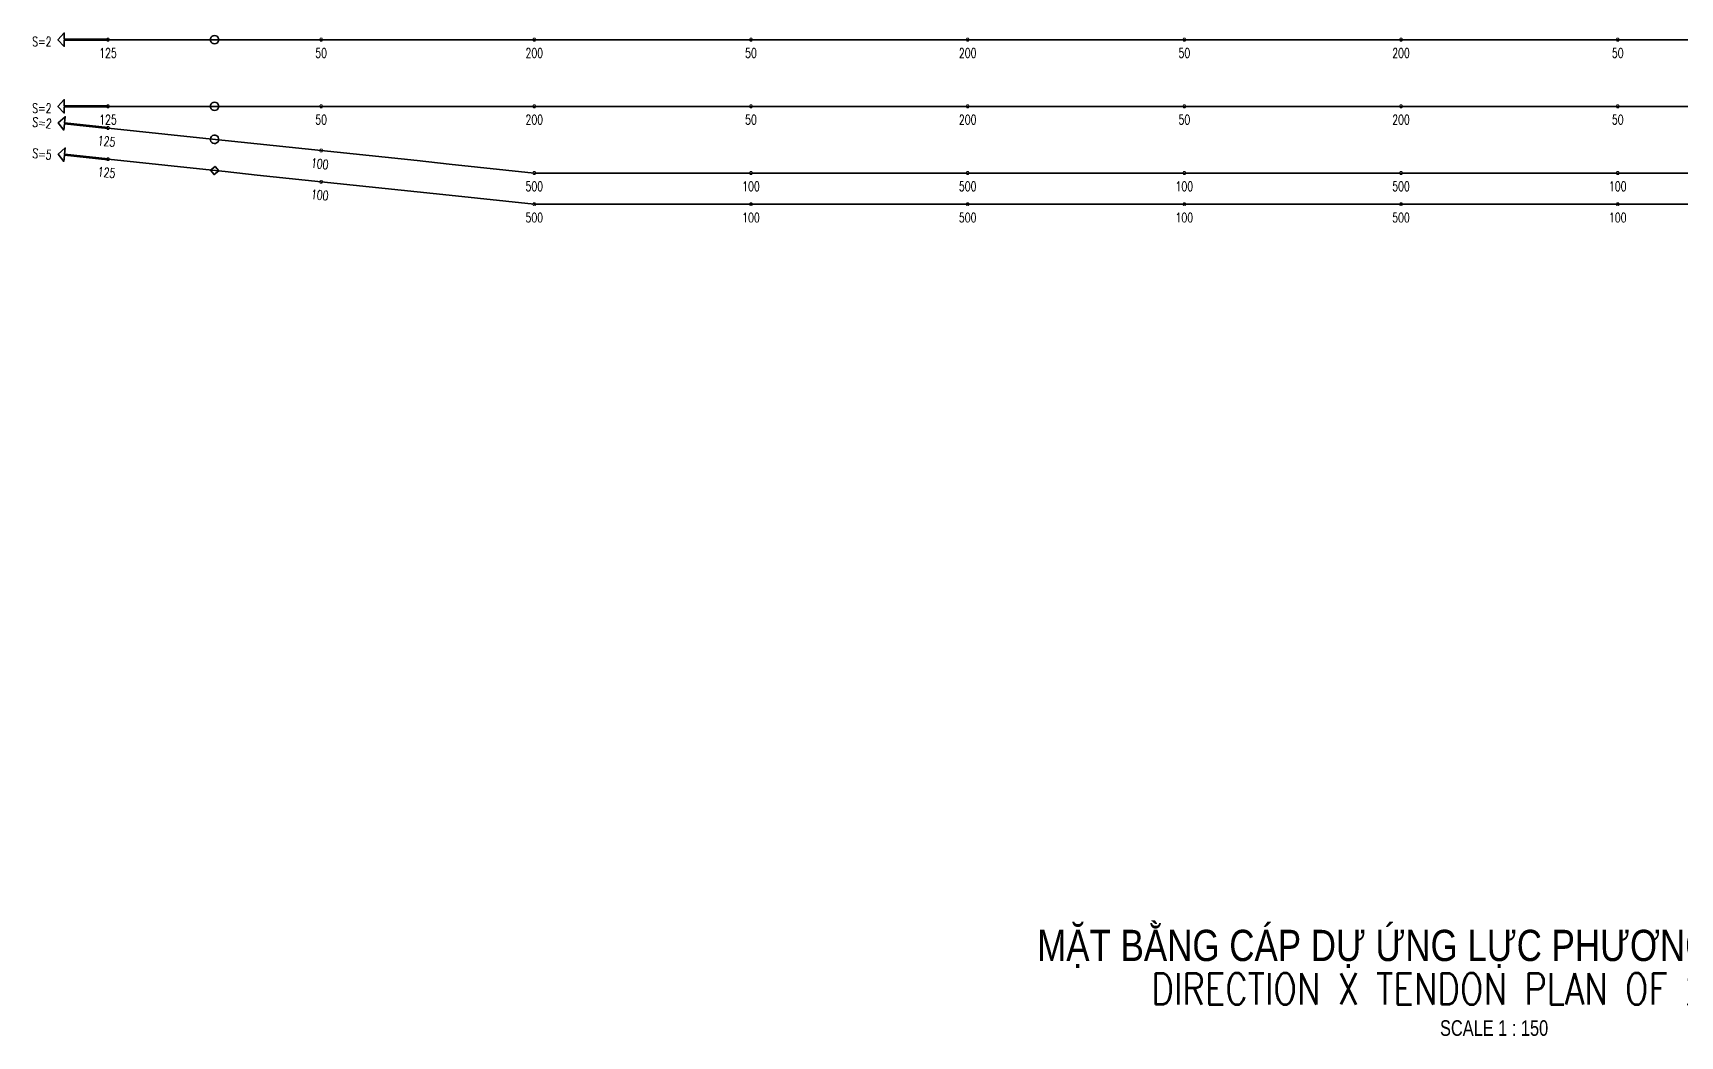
# Model space of a CAD drawing. Header units: millimetres. Extents: x 118516 to 588795, y -24154 to 50684.
# Drawn here: x 380619 to 420146, y -11064 to 13012 of the extents above; entities that cross this region are included whole.
import ezdxf
from ezdxf.enums import TextEntityAlignment as Align

# ---------------------------------------------------------------- set-up
doc = ezdxf.new("R2010")
doc.units = ezdxf.units.MM
doc.layers.add('Current plane_Column', color=7, linetype='Continuous', true_color=0x4b00ff)
for name, color, linetype, lineweight in [('NDC_S-TENDON', 6, 'Continuous', 35), ('NDC_S_ANNO', 7, 'Continuous', 20), ('NDC_S_ENG TITLE', 3, 'Continuous', 20), ('NDC_S_TEXT SYMBOL', 7, 'Continuous', 20), ('NDC_S_VN TITLE', 6, 'Continuous', 35)]:
    doc.layers.add(name, color=color, linetype=linetype, lineweight=lineweight)
doc.styles.add('NDC_ANNO', font='', dxfattribs={"width": 0.8})
doc.styles.add('NDC_EN TXT', font='romans.shx', dxfattribs={"width": 0.8})
doc.styles.add('NDC_VIE TXT', font='arial.ttf', dxfattribs={"width": 0.8})
doc.styles.get('NDC_ANNO').set_extended_font_data('Dotum')

# ---------------------------------------------------------------- blocks, each defined once
blk = doc.blocks.new('Drawing name_symbol')
at = {"layer": 'NDC_S_ENG TITLE', "style": 'NDC_EN TXT', "width": 0.8}
blk.add_attdef('SECTDET1', text='', height=5, dxfattribs=at).set_placement((0, 1.01), align=Align.CENTER)
at = {"layer": 'NDC_S_TEXT SYMBOL', "lineweight": 25, "style": 'NDC_ANNO', "width": 0.8}
blk.add_attdef('SSCALE', text='', height=2.5, dxfattribs=at).set_placement((0, -4), align=Align.CENTER)
at = {"layer": 'NDC_S_VN TITLE', "style": 'NDC_VIE TXT', "width": 0.8}
blk.add_attdef('SECTDET2', text='', height=5, dxfattribs=at).set_placement((0, 7.97), align=Align.CENTER)
blk = doc.blocks.new('HTB TDX')
at = {"layer": 'NDC_S-TENDON', "linetype": 'Continuous'}
for points, elevation in [([(-180, 3362), (-1230, 3362), (-1230, 3512), (-1380, 3350), (-1230, 3188), (-1230, 3338), (-180, 3338)], 3575), ([(2277, 3350), (2282, 3319), (2297, 3291), (2319, 3269), (2347, 3255), (2377, 3250), (2408, 3255), (2436, 3269), (2458, 3291), (2473, 3319), (2477, 3350), (2473, 3381), (2458, 3409), (2436, 3431), (2408, 3445), (2377, 3450), (2347, 3445), (2319, 3431), (2297, 3409), (2282, 3381), (2277, 3350)], 3532), ([(-180, 1762), (-1230, 1762), (-1230, 1912), (-1380, 1750), (-1230, 1588), (-1230, 1738), (-180, 1738)], 3575), ([(2277, 1750), (2282, 1719), (2297, 1691), (2319, 1669), (2347, 1655), (2377, 1650), (2408, 1655), (2436, 1669), (2458, 1691), (2473, 1719), (2477, 1750), (2473, 1781), (2458, 1809), (2436, 1831), (2408, 1845), (2377, 1850), (2347, 1845), (2319, 1831), (2297, 1809), (2282, 1781), (2277, 1750)], 3532), ([(-179, 1242), (-1223, 1353), (-1207, 1502), (-1373, 1356), (-1241, 1180), (-1225, 1329), (-181, 1218)], 3575), ([(2278, 971), (2280, 940), (2291, 910), (2311, 886), (2337, 869), (2367, 861), (2398, 862), (2427, 874), (2452, 893), (2469, 920), (2477, 950), (2475, 981), (2464, 1010), (2444, 1035), (2418, 1052), (2388, 1060), (2357, 1058), (2328, 1047), (2303, 1027), (2286, 1001), (2278, 971)], 3359), ([(-179, 492), (-1223, 603), (-1207, 752), (-1373, 606), (-1241, 430), (-1225, 579), (-181, 468)], 3575), ([(2278, 221), (2367, 111), (2477, 200), (2388, 310), (2278, 221)], 3359)]:
    blk.add_lwpolyline(points, close=True, dxfattribs=dict(at, elevation=elevation))
for points, elevation in [([(-140, 3350, 20, 20, 0), (-160, 3385, 20, 20, 0), (-200, 3385, 20, 20, 0), (-220, 3350, 20, 20, 0), (-200, 3315, 20, 20, 0), (-160, 3315, 20, 20, 0)], 3575), ([(-140, 3350, 20, 20, 0), (-160, 3385, 20, 20, 0), (-200, 3385, 20, 20, 0), (-220, 3350, 20, 20, 0), (-200, 3315, 20, 20, 0), (-160, 3315, 20, 20, 0)], 3575), ([(4975, 3350, 20, 20, 0), (4955, 3385, 20, 20, 0), (4915, 3385, 20, 20, 0), (4895, 3350, 20, 20, 0), (4915, 3315, 20, 20, 0), (4955, 3315, 20, 20, 0)], 3500), ([(4975, 3350, 20, 20, 0), (4955, 3385, 20, 20, 0), (4915, 3385, 20, 20, 0), (4895, 3350, 20, 20, 0), (4915, 3315, 20, 20, 0), (4955, 3315, 20, 20, 0)], 3500), ([(10090, 3350, 20, 20, 0), (10070, 3385, 20, 20, 0), (10030, 3385, 20, 20, 0), (10010, 3350, 20, 20, 0), (10030, 3315, 20, 20, 0), (10070, 3315, 20, 20, 0)], 3650), ([(10090, 3350, 20, 20, 0), (10070, 3385, 20, 20, 0), (10030, 3385, 20, 20, 0), (10010, 3350, 20, 20, 0), (10030, 3315, 20, 20, 0), (10070, 3315, 20, 20, 0)], 3650), ([(10090, 3350, 20, 20, 0), (10070, 3385, 20, 20, 0), (10030, 3385, 20, 20, 0), (10010, 3350, 20, 20, 0), (10030, 3315, 20, 20, 0), (10070, 3315, 20, 20, 0)], 3650), ([(10090, 3350, 20, 20, 0), (10070, 3385, 20, 20, 0), (10030, 3385, 20, 20, 0), (10010, 3350, 20, 20, 0), (10030, 3315, 20, 20, 0), (10070, 3315, 20, 20, 0)], 3650), ([(15290, 3350, 20, 20, 0), (15270, 3385, 20, 20, 0), (15230, 3385, 20, 20, 0), (15210, 3350, 20, 20, 0), (15230, 3315, 20, 20, 0), (15270, 3315, 20, 20, 0)], 3500), ([(15290, 3350, 20, 20, 0), (15270, 3385, 20, 20, 0), (15230, 3385, 20, 20, 0), (15210, 3350, 20, 20, 0), (15230, 3315, 20, 20, 0), (15270, 3315, 20, 20, 0)], 3500), ([(20490, 3350, 20, 20, 0), (20470, 3385, 20, 20, 0), (20430, 3385, 20, 20, 0), (20410, 3350, 20, 20, 0), (20430, 3315, 20, 20, 0), (20470, 3315, 20, 20, 0)], 3650), ([(20490, 3350, 20, 20, 0), (20470, 3385, 20, 20, 0), (20430, 3385, 20, 20, 0), (20410, 3350, 20, 20, 0), (20430, 3315, 20, 20, 0), (20470, 3315, 20, 20, 0)], 3650), ([(20490, 3350, 20, 20, 0), (20470, 3385, 20, 20, 0), (20430, 3385, 20, 20, 0), (20410, 3350, 20, 20, 0), (20430, 3315, 20, 20, 0), (20470, 3315, 20, 20, 0)], 3650), ([(20490, 3350, 20, 20, 0), (20470, 3385, 20, 20, 0), (20430, 3385, 20, 20, 0), (20410, 3350, 20, 20, 0), (20430, 3315, 20, 20, 0), (20470, 3315, 20, 20, 0)], 3650), ([(25690, 3350, 20, 20, 0), (25670, 3385, 20, 20, 0), (25630, 3385, 20, 20, 0), (25610, 3350, 20, 20, 0), (25630, 3315, 20, 20, 0), (25670, 3315, 20, 20, 0)], 3500), ([(25690, 3350, 20, 20, 0), (25670, 3385, 20, 20, 0), (25630, 3385, 20, 20, 0), (25610, 3350, 20, 20, 0), (25630, 3315, 20, 20, 0), (25670, 3315, 20, 20, 0)], 3500), ([(30890, 3350, 20, 20, 0), (30870, 3385, 20, 20, 0), (30830, 3385, 20, 20, 0), (30810, 3350, 20, 20, 0), (30830, 3315, 20, 20, 0), (30870, 3315, 20, 20, 0)], 3650), ([(30890, 3350, 20, 20, 0), (30870, 3385, 20, 20, 0), (30830, 3385, 20, 20, 0), (30810, 3350, 20, 20, 0), (30830, 3315, 20, 20, 0), (30870, 3315, 20, 20, 0)], 3650), ([(30890, 3350, 20, 20, 0), (30870, 3385, 20, 20, 0), (30830, 3385, 20, 20, 0), (30810, 3350, 20, 20, 0), (30830, 3315, 20, 20, 0), (30870, 3315, 20, 20, 0)], 3650), ([(30890, 3350, 20, 20, 0), (30870, 3385, 20, 20, 0), (30830, 3385, 20, 20, 0), (30810, 3350, 20, 20, 0), (30830, 3315, 20, 20, 0), (30870, 3315, 20, 20, 0)], 3650), ([(36090, 3350, 20, 20, 0), (36070, 3385, 20, 20, 0), (36030, 3385, 20, 20, 0), (36010, 3350, 20, 20, 0), (36030, 3315, 20, 20, 0), (36070, 3315, 20, 20, 0)], 3500), ([(36090, 3350, 20, 20, 0), (36070, 3385, 20, 20, 0), (36030, 3385, 20, 20, 0), (36010, 3350, 20, 20, 0), (36030, 3315, 20, 20, 0), (36070, 3315, 20, 20, 0)], 3500), ([(-140, 1750, 20, 20, 0), (-160, 1785, 20, 20, 0), (-200, 1785, 20, 20, 0), (-220, 1750, 20, 20, 0), (-200, 1715, 20, 20, 0), (-160, 1715, 20, 20, 0)], 3575), ([(-140, 1750, 20, 20, 0), (-160, 1785, 20, 20, 0), (-200, 1785, 20, 20, 0), (-220, 1750, 20, 20, 0), (-200, 1715, 20, 20, 0), (-160, 1715, 20, 20, 0)], 3575), ([(4975, 1750, 20, 20, 0), (4955, 1785, 20, 20, 0), (4915, 1785, 20, 20, 0), (4895, 1750, 20, 20, 0), (4915, 1715, 20, 20, 0), (4955, 1715, 20, 20, 0)], 3500), ([(4975, 1750, 20, 20, 0), (4955, 1785, 20, 20, 0), (4915, 1785, 20, 20, 0), (4895, 1750, 20, 20, 0), (4915, 1715, 20, 20, 0), (4955, 1715, 20, 20, 0)], 3500), ([(10090, 1750, 20, 20, 0), (10070, 1785, 20, 20, 0), (10030, 1785, 20, 20, 0), (10010, 1750, 20, 20, 0), (10030, 1715, 20, 20, 0), (10070, 1715, 20, 20, 0)], 3650), ([(10090, 1750, 20, 20, 0), (10070, 1785, 20, 20, 0), (10030, 1785, 20, 20, 0), (10010, 1750, 20, 20, 0), (10030, 1715, 20, 20, 0), (10070, 1715, 20, 20, 0)], 3650), ([(10090, 1750, 20, 20, 0), (10070, 1785, 20, 20, 0), (10030, 1785, 20, 20, 0), (10010, 1750, 20, 20, 0), (10030, 1715, 20, 20, 0), (10070, 1715, 20, 20, 0)], 3650), ([(10090, 1750, 20, 20, 0), (10070, 1785, 20, 20, 0), (10030, 1785, 20, 20, 0), (10010, 1750, 20, 20, 0), (10030, 1715, 20, 20, 0), (10070, 1715, 20, 20, 0)], 3650), ([(15290, 1750, 20, 20, 0), (15270, 1785, 20, 20, 0), (15230, 1785, 20, 20, 0), (15210, 1750, 20, 20, 0), (15230, 1715, 20, 20, 0), (15270, 1715, 20, 20, 0)], 3500), ([(15290, 1750, 20, 20, 0), (15270, 1785, 20, 20, 0), (15230, 1785, 20, 20, 0), (15210, 1750, 20, 20, 0), (15230, 1715, 20, 20, 0), (15270, 1715, 20, 20, 0)], 3500), ([(20490, 1750, 20, 20, 0), (20470, 1785, 20, 20, 0), (20430, 1785, 20, 20, 0), (20410, 1750, 20, 20, 0), (20430, 1715, 20, 20, 0), (20470, 1715, 20, 20, 0)], 3650), ([(20490, 1750, 20, 20, 0), (20470, 1785, 20, 20, 0), (20430, 1785, 20, 20, 0), (20410, 1750, 20, 20, 0), (20430, 1715, 20, 20, 0), (20470, 1715, 20, 20, 0)], 3650), ([(20490, 1750, 20, 20, 0), (20470, 1785, 20, 20, 0), (20430, 1785, 20, 20, 0), (20410, 1750, 20, 20, 0), (20430, 1715, 20, 20, 0), (20470, 1715, 20, 20, 0)], 3650), ([(20490, 1750, 20, 20, 0), (20470, 1785, 20, 20, 0), (20430, 1785, 20, 20, 0), (20410, 1750, 20, 20, 0), (20430, 1715, 20, 20, 0), (20470, 1715, 20, 20, 0)], 3650), ([(25690, 1750, 20, 20, 0), (25670, 1785, 20, 20, 0), (25630, 1785, 20, 20, 0), (25610, 1750, 20, 20, 0), (25630, 1715, 20, 20, 0), (25670, 1715, 20, 20, 0)], 3500), ([(25690, 1750, 20, 20, 0), (25670, 1785, 20, 20, 0), (25630, 1785, 20, 20, 0), (25610, 1750, 20, 20, 0), (25630, 1715, 20, 20, 0), (25670, 1715, 20, 20, 0)], 3500), ([(30890, 1750, 20, 20, 0), (30870, 1785, 20, 20, 0), (30830, 1785, 20, 20, 0), (30810, 1750, 20, 20, 0), (30830, 1715, 20, 20, 0), (30870, 1715, 20, 20, 0)], 3650), ([(30890, 1750, 20, 20, 0), (30870, 1785, 20, 20, 0), (30830, 1785, 20, 20, 0), (30810, 1750, 20, 20, 0), (30830, 1715, 20, 20, 0), (30870, 1715, 20, 20, 0)], 3650), ([(30890, 1750, 20, 20, 0), (30870, 1785, 20, 20, 0), (30830, 1785, 20, 20, 0), (30810, 1750, 20, 20, 0), (30830, 1715, 20, 20, 0), (30870, 1715, 20, 20, 0)], 3650), ([(30890, 1750, 20, 20, 0), (30870, 1785, 20, 20, 0), (30830, 1785, 20, 20, 0), (30810, 1750, 20, 20, 0), (30830, 1715, 20, 20, 0), (30870, 1715, 20, 20, 0)], 3650), ([(36090, 1750, 20, 20, 0), (36070, 1785, 20, 20, 0), (36030, 1785, 20, 20, 0), (36010, 1750, 20, 20, 0), (36030, 1715, 20, 20, 0), (36070, 1715, 20, 20, 0)], 3500), ([(36090, 1750, 20, 20, 0), (36070, 1785, 20, 20, 0), (36030, 1785, 20, 20, 0), (36010, 1750, 20, 20, 0), (36030, 1715, 20, 20, 0), (36070, 1715, 20, 20, 0)], 3500), ([(-140, 1230, 20, 20, 0), (-160, 1265, 20, 20, 0), (-200, 1265, 20, 20, 0), (-220, 1230, 20, 20, 0), (-200, 1196, 20, 20, 0), (-160, 1196, 20, 20, 0)], 3575), ([(-140, 1230, 20, 20, 0), (-160, 1265, 20, 20, 0), (-200, 1265, 20, 20, 0), (-220, 1230, 20, 20, 0), (-200, 1196, 20, 20, 0), (-160, 1196, 20, 20, 0)], 3575), ([(-140, 480, 20, 20, 0), (-160, 515, 20, 20, 0), (-200, 515, 20, 20, 0), (-220, 480, 20, 20, 0), (-200, 446, 20, 20, 0), (-160, 446, 20, 20, 0)], 3575), ([(-140, 480, 20, 20, 0), (-160, 515, 20, 20, 0), (-200, 515, 20, 20, 0), (-220, 480, 20, 20, 0), (-200, 446, 20, 20, 0), (-160, 446, 20, 20, 0)], 3575), ([(4975, 690, 20, 20, 0), (4955, 725, 20, 20, 0), (4915, 725, 20, 20, 0), (4895, 690, 20, 20, 0), (4915, 656, 20, 20, 0), (4955, 656, 20, 20, 0)], 3200), ([(4975, 690, 20, 20, 0), (4955, 725, 20, 20, 0), (4915, 725, 20, 20, 0), (4895, 690, 20, 20, 0), (4915, 656, 20, 20, 0), (4955, 656, 20, 20, 0)], 3200), ([(10090, 150, 20, 20, 0), (10070, 185, 20, 20, 0), (10030, 185, 20, 20, 0), (10010, 150, 20, 20, 0), (10030, 115, 20, 20, 0), (10070, 115, 20, 20, 0)], 3600), ([(10090, 150, 20, 20, 0), (10070, 185, 20, 20, 0), (10030, 185, 20, 20, 0), (10010, 150, 20, 20, 0), (10030, 115, 20, 20, 0), (10070, 115, 20, 20, 0)], 3600), ([(10090, 150, 20, 20, 0), (10070, 185, 20, 20, 0), (10030, 185, 20, 20, 0), (10010, 150, 20, 20, 0), (10030, 115, 20, 20, 0), (10070, 115, 20, 20, 0)], 3600), ([(10090, 150, 20, 20, 0), (10070, 185, 20, 20, 0), (10030, 185, 20, 20, 0), (10010, 150, 20, 20, 0), (10030, 115, 20, 20, 0), (10070, 115, 20, 20, 0)], 3600), ([(15290, 150, 20, 20, 0), (15270, 185, 20, 20, 0), (15230, 185, 20, 20, 0), (15210, 150, 20, 20, 0), (15230, 115, 20, 20, 0), (15270, 115, 20, 20, 0)], 3200), ([(15290, 150, 20, 20, 0), (15270, 185, 20, 20, 0), (15230, 185, 20, 20, 0), (15210, 150, 20, 20, 0), (15230, 115, 20, 20, 0), (15270, 115, 20, 20, 0)], 3200), ([(20490, 150, 20, 20, 0), (20470, 185, 20, 20, 0), (20430, 185, 20, 20, 0), (20410, 150, 20, 20, 0), (20430, 115, 20, 20, 0), (20470, 115, 20, 20, 0)], 3600), ([(20490, 150, 20, 20, 0), (20470, 185, 20, 20, 0), (20430, 185, 20, 20, 0), (20410, 150, 20, 20, 0), (20430, 115, 20, 20, 0), (20470, 115, 20, 20, 0)], 3600), ([(20490, 150, 20, 20, 0), (20470, 185, 20, 20, 0), (20430, 185, 20, 20, 0), (20410, 150, 20, 20, 0), (20430, 115, 20, 20, 0), (20470, 115, 20, 20, 0)], 3600), ([(20490, 150, 20, 20, 0), (20470, 185, 20, 20, 0), (20430, 185, 20, 20, 0), (20410, 150, 20, 20, 0), (20430, 115, 20, 20, 0), (20470, 115, 20, 20, 0)], 3600), ([(25690, 150, 20, 20, 0), (25670, 185, 20, 20, 0), (25630, 185, 20, 20, 0), (25610, 150, 20, 20, 0), (25630, 115, 20, 20, 0), (25670, 115, 20, 20, 0)], 3200), ([(25690, 150, 20, 20, 0), (25670, 185, 20, 20, 0), (25630, 185, 20, 20, 0), (25610, 150, 20, 20, 0), (25630, 115, 20, 20, 0), (25670, 115, 20, 20, 0)], 3200), ([(30890, 150, 20, 20, 0), (30870, 185, 20, 20, 0), (30830, 185, 20, 20, 0), (30810, 150, 20, 20, 0), (30830, 115, 20, 20, 0), (30870, 115, 20, 20, 0)], 3600), ([(30890, 150, 20, 20, 0), (30870, 185, 20, 20, 0), (30830, 185, 20, 20, 0), (30810, 150, 20, 20, 0), (30830, 115, 20, 20, 0), (30870, 115, 20, 20, 0)], 3600), ([(30890, 150, 20, 20, 0), (30870, 185, 20, 20, 0), (30830, 185, 20, 20, 0), (30810, 150, 20, 20, 0), (30830, 115, 20, 20, 0), (30870, 115, 20, 20, 0)], 3600), ([(30890, 150, 20, 20, 0), (30870, 185, 20, 20, 0), (30830, 185, 20, 20, 0), (30810, 150, 20, 20, 0), (30830, 115, 20, 20, 0), (30870, 115, 20, 20, 0)], 3600), ([(36090, 150, 20, 20, 0), (36070, 185, 20, 20, 0), (36030, 185, 20, 20, 0), (36010, 150, 20, 20, 0), (36030, 115, 20, 20, 0), (36070, 115, 20, 20, 0)], 3200), ([(36090, 150, 20, 20, 0), (36070, 185, 20, 20, 0), (36030, 185, 20, 20, 0), (36010, 150, 20, 20, 0), (36030, 115, 20, 20, 0), (36070, 115, 20, 20, 0)], 3200), ([(4975, -60, 20, 20, 0), (4955, -25, 20, 20, 0), (4915, -25, 20, 20, 0), (4895, -60, 20, 20, 0), (4915, -94, 20, 20, 0), (4955, -94, 20, 20, 0)], 3200), ([(4975, -60, 20, 20, 0), (4955, -25, 20, 20, 0), (4915, -25, 20, 20, 0), (4895, -60, 20, 20, 0), (4915, -94, 20, 20, 0), (4955, -94, 20, 20, 0)], 3200), ([(10090, -600, 20, 20, 0), (10070, -565, 20, 20, 0), (10030, -565, 20, 20, 0), (10010, -600, 20, 20, 0), (10030, -635, 20, 20, 0), (10070, -635, 20, 20, 0)], 3600), ([(10090, -600, 20, 20, 0), (10070, -565, 20, 20, 0), (10030, -565, 20, 20, 0), (10010, -600, 20, 20, 0), (10030, -635, 20, 20, 0), (10070, -635, 20, 20, 0)], 3600), ([(10090, -600, 20, 20, 0), (10070, -565, 20, 20, 0), (10030, -565, 20, 20, 0), (10010, -600, 20, 20, 0), (10030, -635, 20, 20, 0), (10070, -635, 20, 20, 0)], 3600), ([(10090, -600, 20, 20, 0), (10070, -565, 20, 20, 0), (10030, -565, 20, 20, 0), (10010, -600, 20, 20, 0), (10030, -635, 20, 20, 0), (10070, -635, 20, 20, 0)], 3600), ([(15290, -600, 20, 20, 0), (15270, -565, 20, 20, 0), (15230, -565, 20, 20, 0), (15210, -600, 20, 20, 0), (15230, -635, 20, 20, 0), (15270, -635, 20, 20, 0)], 3200), ([(15290, -600, 20, 20, 0), (15270, -565, 20, 20, 0), (15230, -565, 20, 20, 0), (15210, -600, 20, 20, 0), (15230, -635, 20, 20, 0), (15270, -635, 20, 20, 0)], 3200), ([(20490, -600, 20, 20, 0), (20470, -565, 20, 20, 0), (20430, -565, 20, 20, 0), (20410, -600, 20, 20, 0), (20430, -635, 20, 20, 0), (20470, -635, 20, 20, 0)], 3600), ([(20490, -600, 20, 20, 0), (20470, -565, 20, 20, 0), (20430, -565, 20, 20, 0), (20410, -600, 20, 20, 0), (20430, -635, 20, 20, 0), (20470, -635, 20, 20, 0)], 3600), ([(20490, -600, 20, 20, 0), (20470, -565, 20, 20, 0), (20430, -565, 20, 20, 0), (20410, -600, 20, 20, 0), (20430, -635, 20, 20, 0), (20470, -635, 20, 20, 0)], 3600), ([(20490, -600, 20, 20, 0), (20470, -565, 20, 20, 0), (20430, -565, 20, 20, 0), (20410, -600, 20, 20, 0), (20430, -635, 20, 20, 0), (20470, -635, 20, 20, 0)], 3600), ([(25690, -600, 20, 20, 0), (25670, -565, 20, 20, 0), (25630, -565, 20, 20, 0), (25610, -600, 20, 20, 0), (25630, -635, 20, 20, 0), (25670, -635, 20, 20, 0)], 3200), ([(25690, -600, 20, 20, 0), (25670, -565, 20, 20, 0), (25630, -565, 20, 20, 0), (25610, -600, 20, 20, 0), (25630, -635, 20, 20, 0), (25670, -635, 20, 20, 0)], 3200), ([(30890, -600, 20, 20, 0), (30870, -565, 20, 20, 0), (30830, -565, 20, 20, 0), (30810, -600, 20, 20, 0), (30830, -635, 20, 20, 0), (30870, -635, 20, 20, 0)], 3600), ([(30890, -600, 20, 20, 0), (30870, -565, 20, 20, 0), (30830, -565, 20, 20, 0), (30810, -600, 20, 20, 0), (30830, -635, 20, 20, 0), (30870, -635, 20, 20, 0)], 3600), ([(30890, -600, 20, 20, 0), (30870, -565, 20, 20, 0), (30830, -565, 20, 20, 0), (30810, -600, 20, 20, 0), (30830, -635, 20, 20, 0), (30870, -635, 20, 20, 0)], 3600), ([(30890, -600, 20, 20, 0), (30870, -565, 20, 20, 0), (30830, -565, 20, 20, 0), (30810, -600, 20, 20, 0), (30830, -635, 20, 20, 0), (30870, -635, 20, 20, 0)], 3600), ([(36090, -600, 20, 20, 0), (36070, -565, 20, 20, 0), (36030, -565, 20, 20, 0), (36010, -600, 20, 20, 0), (36030, -635, 20, 20, 0), (36070, -635, 20, 20, 0)], 3200), ([(36090, -600, 20, 20, 0), (36070, -565, 20, 20, 0), (36030, -565, 20, 20, 0), (36010, -600, 20, 20, 0), (36030, -635, 20, 20, 0), (36070, -635, 20, 20, 0)], 3200)]:
    blk.add_lwpolyline(points, format="xyseb", close=True, dxfattribs=dict(at, elevation=elevation))
for points in [[(-180, 3350, 3575), (502, 3350, 3572), (1184, 3350, 3562), (1866, 3350, 3545), (2889, 3350, 3520), (3912, 3350, 3505), (4935, 3350, 3500), (5958, 3350, 3510), (6981, 3350, 3540), (8004, 3350, 3590), (8686, 3350, 3623), (9368, 3350, 3643), (10050, 3350, 3650)], [(10050, 3350, 3650), (10743, 3350, 3643), (11437, 3350, 3623), (12130, 3350, 3590), (13170, 3350, 3540), (14210, 3350, 3510), (15250, 3350, 3500), (16290, 3350, 3510), (17330, 3350, 3540), (18370, 3350, 3590), (19063, 3350, 3623), (19757, 3350, 3643), (20450, 3350, 3650)], [(20450, 3350, 3650), (21143, 3350, 3643), (21837, 3350, 3623), (22530, 3350, 3590), (23570, 3350, 3540), (24610, 3350, 3510), (25650, 3350, 3500), (26690, 3350, 3510), (27730, 3350, 3540), (28770, 3350, 3590), (29463, 3350, 3623), (30157, 3350, 3643), (30850, 3350, 3650)], [(30850, 3350, 3650), (31543, 3350, 3643), (32237, 3350, 3623), (32930, 3350, 3590), (33710, 3350, 3551), (34490, 3350, 3522), (35270, 3350, 3506), (36050, 3350, 3500), (36830, 3350, 3506), (37610, 3350, 3522), (38390, 3350, 3551), (39170, 3350, 3590), (39863, 3350, 3623), (40557, 3350, 3643), (41250, 3350, 3650)], [(-180, 1750, 3575), (502, 1750, 3572), (1184, 1750, 3562), (1866, 1750, 3545), (2889, 1750, 3520), (3912, 1750, 3505), (4935, 1750, 3500), (5958, 1750, 3510), (6981, 1750, 3540), (8004, 1750, 3590), (8686, 1750, 3623), (9368, 1750, 3643), (10050, 1750, 3650)], [(10050, 1750, 3650), (10743, 1750, 3643), (11437, 1750, 3623), (12130, 1750, 3590), (13170, 1750, 3540), (14210, 1750, 3510), (15250, 1750, 3500), (16290, 1750, 3510), (17330, 1750, 3540), (18370, 1750, 3590), (19063, 1750, 3623), (19757, 1750, 3643), (20450, 1750, 3650)], [(20450, 1750, 3650), (21143, 1750, 3643), (21837, 1750, 3623), (22530, 1750, 3590), (23570, 1750, 3540), (24610, 1750, 3510), (25650, 1750, 3500), (26690, 1750, 3510), (27730, 1750, 3540), (28770, 1750, 3590), (29463, 1750, 3623), (30157, 1750, 3643), (30850, 1750, 3650)], [(30850, 1750, 3650), (31543, 1750, 3643), (32237, 1750, 3623), (32930, 1750, 3590), (33710, 1750, 3551), (34490, 1750, 3522), (35270, 1750, 3506), (36050, 1750, 3500), (36830, 1750, 3506), (37610, 1750, 3522), (38390, 1750, 3551), (39170, 1750, 3590), (39863, 1750, 3623), (40557, 1750, 3643), (41250, 1750, 3650)], [(-180, 1230, 3575), (502, 1158, 3558), (1184, 1086, 3508), (1866, 1014, 3425), (2633, 933, 3327), (3400, 852, 3256), (4168, 771, 3214), (4935, 690, 3200), (5702, 609, 3215), (6469, 528, 3260), (7237, 447, 3335), (8004, 366, 3440), (8686, 294, 3529), (9368, 222, 3582), (10050, 150, 3600)], [(-180, 480, 3575), (502, 408, 3558), (1184, 336, 3508), (1866, 264, 3425), (2633, 183, 3327), (3400, 102, 3256), (4168, 21, 3214), (4935, -60, 3200), (5702, -141, 3215), (6469, -222, 3260), (7237, -303, 3335), (8004, -384, 3440), (8686, -456, 3529), (9368, -528, 3582), (10050, -600, 3600)], [(10050, 150, 3600), (10743, 150, 3582), (11437, 150, 3529), (12130, 150, 3440), (13170, 150, 3307), (14210, 150, 3227), (15250, 150, 3200), (16290, 150, 3227), (17330, 150, 3307), (18370, 150, 3440), (19063, 150, 3529), (19757, 150, 3582), (20450, 150, 3600)], [(20450, 150, 3600), (21143, 150, 3582), (21837, 150, 3529), (22530, 150, 3440), (23570, 150, 3307), (24610, 150, 3227), (25650, 150, 3200), (26690, 150, 3227), (27730, 150, 3307), (28770, 150, 3440), (29463, 150, 3529), (30157, 150, 3582), (30850, 150, 3600)], [(30850, 150, 3600), (31543, 150, 3582), (32237, 150, 3529), (32930, 150, 3440), (33710, 150, 3335), (34490, 150, 3260), (35270, 150, 3215), (36050, 150, 3200), (36830, 150, 3215), (37610, 150, 3260), (38390, 150, 3335), (39170, 150, 3440), (39863, 150, 3529), (40557, 150, 3582), (41250, 150, 3600)], [(10050, -600, 3600), (10743, -600, 3582), (11437, -600, 3529), (12130, -600, 3440), (13170, -600, 3307), (14210, -600, 3227), (15250, -600, 3200), (16290, -600, 3227), (17330, -600, 3307), (18370, -600, 3440), (19063, -600, 3529), (19757, -600, 3582), (20450, -600, 3600)], [(20450, -600, 3600), (21143, -600, 3582), (21837, -600, 3529), (22530, -600, 3440), (23570, -600, 3307), (24610, -600, 3227), (25650, -600, 3200), (26690, -600, 3227), (27730, -600, 3307), (28770, -600, 3440), (29463, -600, 3529), (30157, -600, 3582), (30850, -600, 3600)], [(30850, -600, 3600), (31543, -600, 3582), (32237, -600, 3529), (32930, -600, 3440), (33710, -600, 3335), (34490, -600, 3260), (35270, -600, 3215), (36050, -600, 3200), (36830, -600, 3215), (37610, -600, 3260), (38390, -600, 3335), (39170, -600, 3440), (39863, -600, 3529), (40557, -600, 3582), (41250, -600, 3600)]]:
    blk.add_polyline3d(points, dxfattribs=at)
at = {"layer": 'NDC_S_ANNO', "linetype": 'Continuous', "char_height": 225, "attachment_point": 5, "line_spacing_factor": 0.75, "style": 'NDC_ANNO'}
for s, insert, rotation in [('\\FSTANDARD.shx;S=2', (-1768, 3307, 3700), 0), ('\\FSTANDARD.shx;S=2', (-1768, 1707, 3700), 0), ('\\FSTANDARD.shx;S=2', (-1763, 1355, 3700), 353.9716), ('\\FSTANDARD.shx;125', (-214, 912, 3575), 353.9716), ('\\FSTANDARD.shx;S=5', (-1763, 605, 3700), 353.9716), ('\\FSTANDARD.shx;100', (4901, 372, 3200), 353.9716), ('\\FSTANDARD.shx;125', (-214, 162, 3575), 353.9716), ('\\FSTANDARD.shx;100', (4901, -378, 3200), 353.9716)]:
    blk.add_mtext(s, dxfattribs=dict(at, insert=insert, rotation=rotation))
for s, insert in [('\\FSTANDARD.shx;125', (-180, 3030, 3575)), ('\\FSTANDARD.shx;50', (4935, 3030, 3500)), ('\\FSTANDARD.shx;200', (10050, 3030, 3650)), ('\\FSTANDARD.shx;50', (15250, 3030, 3500)), ('\\FSTANDARD.shx;200', (20450, 3030, 3650)), ('\\FSTANDARD.shx;50', (25650, 3030, 3500)), ('\\FSTANDARD.shx;200', (30850, 3030, 3650)), ('\\FSTANDARD.shx;50', (36050, 3030, 3500)), ('\\FSTANDARD.shx;125', (-180, 1430, 3575)), ('\\FSTANDARD.shx;50', (4935, 1430, 3500)), ('\\FSTANDARD.shx;200', (10050, 1430, 3650)), ('\\FSTANDARD.shx;50', (15250, 1430, 3500)), ('\\FSTANDARD.shx;200', (20450, 1430, 3650)), ('\\FSTANDARD.shx;50', (25650, 1430, 3500)), ('\\FSTANDARD.shx;200', (30850, 1430, 3650)), ('\\FSTANDARD.shx;50', (36050, 1430, 3500)), ('\\FSTANDARD.shx;500', (10050, -170, 3600)), ('\\FSTANDARD.shx;100', (15250, -170, 3200)), ('\\FSTANDARD.shx;500', (20450, -170, 3600)), ('\\FSTANDARD.shx;100', (25650, -170, 3200)), ('\\FSTANDARD.shx;500', (30850, -170, 3600)), ('\\FSTANDARD.shx;100', (36050, -170, 3200)), ('\\FSTANDARD.shx;500', (10050, -920, 3600)), ('\\FSTANDARD.shx;100', (15250, -920, 3200)), ('\\FSTANDARD.shx;500', (20450, -920, 3600)), ('\\FSTANDARD.shx;100', (25650, -920, 3200)), ('\\FSTANDARD.shx;500', (30850, -920, 3600)), ('\\FSTANDARD.shx;100', (36050, -920, 3200))]:
    blk.add_mtext(s, dxfattribs=dict(at, insert=insert))

msp = doc.modelspace()

# ---------------------------------------------------------------- block references
at = {"layer": 'Current plane_Column'}
msp.add_blockref('HTB TDX', (382600, 9500), dxfattribs=at)
at = {"layer": 'NDC_S_ANNO', "xscale": 150, "yscale": 150, "zscale": 150}
msp.add_blockref('Drawing name_symbol', (415683.2, -10459.1), dxfattribs=at).add_auto_attribs({'SECTDET1': 'DIRECTION X TENDON PLAN OF 23F-28F', 'SECTDET2': 'MẶT BẰNG CÁP DỰ ỨNG LỰC PHƯƠNG X TẦNG 23-28', 'SSCALE': 'SCALE 1 : 150'})

doc.saveas('drawing.dxf')
